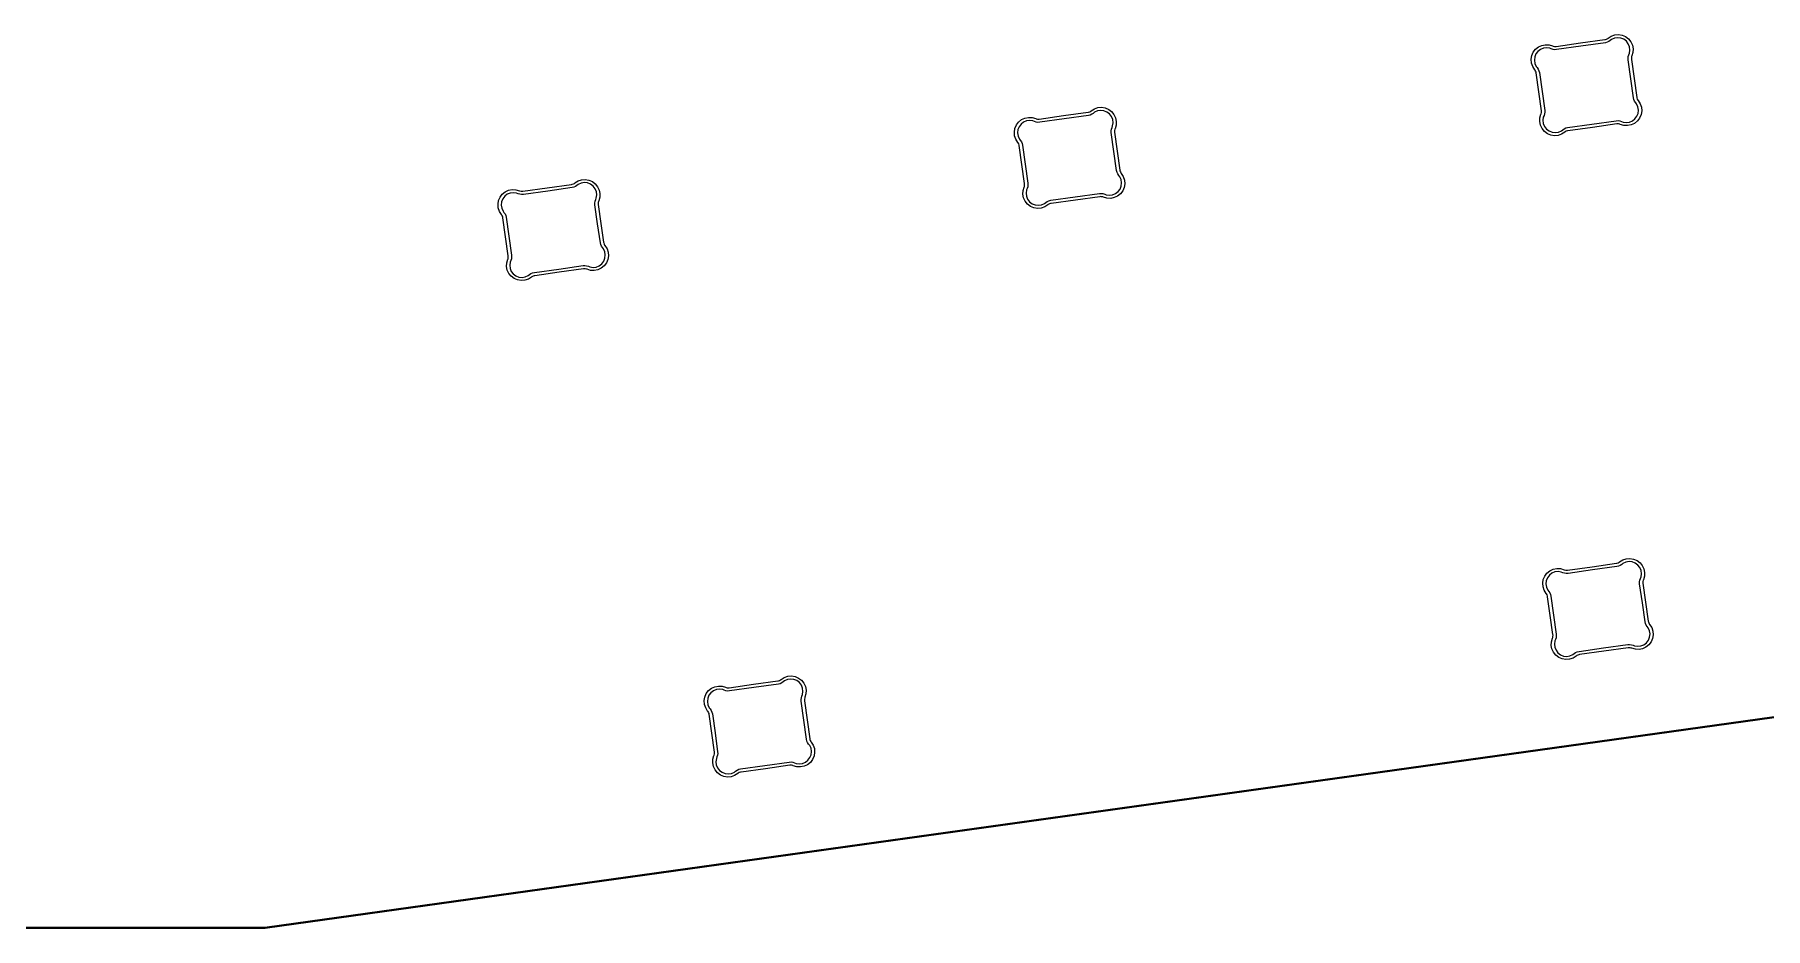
# Model space of a CAD drawing. Header units: inches. Extents: x 0.93 to 10.9, y -5.23 to -1.79.
# Drawn here: x 5.916 to 8.408, y -5.233 to -3.946 of the extents above; entities that cross this region are included whole.
import ezdxf

# ---------------------------------------------------------------- set-up
doc = ezdxf.new("R2010")
doc.units = ezdxf.units.IN
doc.header["$MEASUREMENT"] = 0
doc.layers.add('Edge.Cuts', color=254, linetype='CONTINUOUS', true_color=0xd0d2cd)

msp = doc.modelspace()

# ---------------------------------------------------------------- linework, layer by layer
at = {"layer": 'Edge.Cuts', "linetype": 'CONTINUOUS'}
for p, q in [((8.0812, -3.9635), (8.086, -3.9612)), ((8.086, -3.9612), (8.0912, -3.9602)), ((8.0912, -3.9602), (8.0966, -3.9604)), ((8.0966, -3.9604), (8.1017, -3.9619)), ((8.1067, -3.9626), (8.1418, -3.9577)), ((8.1418, -3.9577), (8.1769, -3.9528)), ((8.1418, -3.9577), (8.1418, -3.9577)), ((8.1776, -3.9574), (8.1425, -3.9624)), ((8.1769, -3.9528), (8.1778, -3.9526)), ((8.1769, -3.9528), (8.1769, -3.9528)), ((8.1801, -3.9568), (8.1776, -3.9574)), ((8.1778, -3.9526), (8.1794, -3.9521)), ((8.1794, -3.9521), (8.181, -3.9512)), ((8.1825, -3.9558), (8.1801, -3.9568)), ((8.181, -3.9512), (8.1816, -3.9507)), ((8.1816, -3.9507), (8.1861, -3.9478)), ((8.1816, -3.9507), (8.1816, -3.9507)), ((8.1846, -3.9543), (8.1825, -3.9558)), ((8.1864, -3.9529), (8.1846, -3.9543)), ((8.1846, -3.9543), (8.1846, -3.9543)), ((8.1861, -3.9478), (8.1912, -3.9461)), ((8.1907, -3.951), (8.1864, -3.9529)), ((8.1953, -3.9503), (8.1907, -3.951)), ((8.1912, -3.9461), (8.1965, -3.9457)), ((8.1999, -3.9508), (8.1953, -3.9503)), ((8.1965, -3.9457), (8.2018, -3.9466)), ((8.2042, -3.9525), (8.1999, -3.9508)), ((8.2018, -3.9466), (8.2067, -3.9486)), ((8.2079, -3.9553), (8.2042, -3.9525)), ((8.2067, -3.9486), (8.2109, -3.9519)), ((8.2107, -3.959), (8.2079, -3.9553)), ((8.2125, -3.9633), (8.2107, -3.959)), ((8.2109, -3.9519), (8.2143, -3.956)), ((8.2143, -3.956), (8.2166, -3.9608)), ((8.2166, -3.9608), (8.2176, -3.966)), ((8.0709, -3.9813), (8.0717, -3.976)), ((8.0713, -3.9866), (8.0709, -3.9813)), ((8.0717, -3.976), (8.0738, -3.9711)), ((8.0738, -3.9711), (8.077, -3.9669)), ((8.076, -3.9779), (8.0755, -3.9825)), ((8.0755, -3.9825), (8.0762, -3.9871)), ((8.0777, -3.9736), (8.076, -3.9779)), ((8.077, -3.9669), (8.0812, -3.9635)), ((8.0805, -3.9699), (8.0777, -3.9736)), ((8.0842, -3.967), (8.0805, -3.9699)), ((8.0885, -3.9653), (8.0842, -3.967)), ((8.0931, -3.9647), (8.0885, -3.9653)), ((8.0977, -3.9654), (8.0931, -3.9647)), ((8.0998, -3.9663), (8.0977, -3.9654)), ((8.1023, -3.9671), (8.0998, -3.9663)), ((8.1017, -3.9619), (8.1025, -3.9623)), ((8.1048, -3.9674), (8.1023, -3.9671)), ((8.1025, -3.9623), (8.1042, -3.9627)), ((8.1042, -3.9627), (8.1059, -3.9627)), ((8.1074, -3.9673), (8.1048, -3.9674)), ((8.1059, -3.9627), (8.1067, -3.9626)), ((8.1067, -3.9626), (8.1067, -3.9626)), ((8.1425, -3.9624), (8.1074, -3.9673)), ((8.1074, -3.9673), (8.1074, -3.9673)), ((8.2104, -3.9796), (8.2107, -3.9771)), ((8.2105, -3.9822), (8.2104, -3.9796)), ((8.2143, -4.0095), (8.2105, -3.9822)), ((8.2105, -3.9822), (8.2105, -3.9822)), ((8.2107, -3.9771), (8.2115, -3.9746)), ((8.2115, -3.9746), (8.2124, -3.9725)), ((8.2115, -3.9746), (8.2115, -3.9746)), ((8.2124, -3.9725), (8.2131, -3.9679)), ((8.2131, -3.9679), (8.2125, -3.9633)), ((8.2155, -3.9773), (8.2151, -3.979)), ((8.2151, -3.979), (8.2151, -3.9807)), ((8.2151, -3.9807), (8.2152, -3.9816)), ((8.2152, -3.9816), (8.2152, -3.9816)), ((8.2152, -3.9816), (8.219, -4.0089)), ((8.2159, -3.9765), (8.2155, -3.9773)), ((8.2174, -3.9714), (8.2159, -3.9765)), ((8.2159, -3.9765), (8.2159, -3.9765)), ((8.2176, -3.966), (8.2174, -3.9714)), ((8.073, -3.9917), (8.0713, -3.9866)), ((8.0759, -3.9962), (8.073, -3.9917)), ((8.0764, -3.9968), (8.0759, -3.9962)), ((8.0759, -3.9962), (8.0759, -3.9962)), ((8.0762, -3.9871), (8.0781, -3.9914)), ((8.0773, -3.9983), (8.0764, -3.9968)), ((8.0778, -4), (8.0773, -3.9983)), ((8.0779, -4.0008), (8.0778, -4)), ((8.0818, -4.0281), (8.0779, -4.0008)), ((8.0781, -3.9914), (8.0795, -3.9932)), ((8.0795, -3.9932), (8.0795, -3.9932)), ((8.0795, -3.9932), (8.081, -3.9953)), ((8.081, -3.9953), (8.082, -3.9977)), ((8.082, -3.9977), (8.0826, -4.0002)), ((8.0826, -4.0002), (8.0865, -4.0275)), ((8.2182, -4.0368), (8.2143, -4.0095)), ((8.219, -4.0089), (8.2228, -4.0362)), ((8.0856, -4.0555), (8.0818, -4.0281)), ((8.0865, -4.0275), (8.0903, -4.0548)), ((8.2228, -4.0362), (8.223, -4.037)), ((7.3978, -4.0624), (7.4329, -4.0575)), ((7.4329, -4.0575), (7.4337, -4.0574)), ((7.4329, -4.0575), (7.4329, -4.0575)), ((7.4337, -4.0574), (7.4354, -4.0568)), ((7.4354, -4.0568), (7.4369, -4.056)), ((7.4384, -4.0605), (7.436, -4.0616)), ((7.4369, -4.056), (7.4375, -4.0554)), ((7.4375, -4.0554), (7.442, -4.0526)), ((7.4375, -4.0554), (7.4375, -4.0554)), ((7.4405, -4.0591), (7.4384, -4.0605)), ((7.4423, -4.0576), (7.4405, -4.0591)), ((7.4405, -4.0591), (7.4405, -4.0591)), ((7.442, -4.0526), (7.4471, -4.0509)), ((7.4466, -4.0557), (7.4423, -4.0576)), ((7.4512, -4.055), (7.4466, -4.0557)), ((7.4471, -4.0509), (7.4524, -4.0504)), ((7.4558, -4.0555), (7.4512, -4.055)), ((7.4524, -4.0504), (7.4577, -4.0513)), ((7.4601, -4.0572), (7.4558, -4.0555)), ((7.4577, -4.0513), (7.4626, -4.0534)), ((7.4638, -4.06), (7.4601, -4.0572)), ((7.4626, -4.0534), (7.4668, -4.0566)), ((7.4666, -4.0637), (7.4638, -4.06)), ((7.4668, -4.0566), (7.4702, -4.0607)), ((7.4702, -4.0607), (7.4725, -4.0655)), ((8.0834, -4.0656), (8.0849, -4.0605)), ((8.0849, -4.0605), (8.0853, -4.0597)), ((8.0849, -4.0605), (8.0849, -4.0605)), ((8.0853, -4.0597), (8.0857, -4.058)), ((8.0857, -4.0563), (8.0856, -4.0555)), ((8.0857, -4.058), (8.0857, -4.0563)), ((8.0901, -4.0599), (8.0893, -4.0624)), ((8.0904, -4.0574), (8.0901, -4.0599)), ((8.0903, -4.0548), (8.0903, -4.0548)), ((8.0903, -4.0548), (8.0904, -4.0574)), ((8.2188, -4.0393), (8.2182, -4.0368)), ((8.2198, -4.0417), (8.2188, -4.0393)), ((8.2213, -4.0438), (8.2198, -4.0417)), ((8.2227, -4.0456), (8.2213, -4.0438)), ((8.2213, -4.0438), (8.2213, -4.0438)), ((8.2246, -4.0499), (8.2227, -4.0456)), ((8.223, -4.037), (8.2235, -4.0387)), ((8.2231, -4.0634), (8.2248, -4.0591)), ((8.2235, -4.0387), (8.2244, -4.0402)), ((8.2244, -4.0402), (8.2249, -4.0408)), ((8.2253, -4.0545), (8.2246, -4.0499)), ((8.2248, -4.0591), (8.2253, -4.0545)), ((8.2249, -4.0408), (8.2249, -4.0408)), ((8.2249, -4.0408), (8.2278, -4.0453)), ((8.229, -4.061), (8.2269, -4.0659)), ((8.2278, -4.0453), (8.2295, -4.0504)), ((8.2299, -4.0557), (8.229, -4.061)), ((8.2295, -4.0504), (8.2299, -4.0557)), ((7.3268, -4.086), (7.3277, -4.0808)), ((7.3272, -4.0913), (7.3268, -4.086)), ((7.3277, -4.0808), (7.3297, -4.0758)), ((7.3297, -4.0758), (7.333, -4.0716)), ((7.3319, -4.0826), (7.3314, -4.0873)), ((7.3336, -4.0783), (7.3319, -4.0826)), ((7.333, -4.0716), (7.3371, -4.0682)), ((7.3364, -4.0746), (7.3336, -4.0783)), ((7.3401, -4.0718), (7.3364, -4.0746)), ((7.3371, -4.0682), (7.3419, -4.066)), ((7.3444, -4.07), (7.3401, -4.0718)), ((7.3419, -4.066), (7.3471, -4.0649)), ((7.349, -4.0694), (7.3444, -4.07)), ((7.3471, -4.0649), (7.3525, -4.0651)), ((7.3536, -4.0701), (7.349, -4.0694)), ((7.3525, -4.0651), (7.3576, -4.0667)), ((7.3557, -4.071), (7.3536, -4.0701)), ((7.3582, -4.0718), (7.3557, -4.071)), ((7.3576, -4.0667), (7.3584, -4.067)), ((7.3607, -4.0721), (7.3582, -4.0718)), ((7.3584, -4.067), (7.3601, -4.0674)), ((7.3601, -4.0674), (7.3618, -4.0675)), ((7.3633, -4.072), (7.3607, -4.0721)), ((7.3618, -4.0675), (7.3626, -4.0673)), ((7.3626, -4.0673), (7.3978, -4.0624)), ((7.3626, -4.0673), (7.3626, -4.0673)), ((7.3984, -4.0671), (7.3633, -4.072)), ((7.3633, -4.072), (7.3633, -4.072)), ((7.3978, -4.0624), (7.3978, -4.0624)), ((7.4335, -4.0622), (7.3984, -4.0671)), ((7.436, -4.0616), (7.4335, -4.0622)), ((7.4663, -4.0844), (7.4666, -4.0818)), ((7.4664, -4.0869), (7.4663, -4.0844)), ((7.4684, -4.068), (7.4666, -4.0637)), ((7.4666, -4.0818), (7.4674, -4.0793)), ((7.4674, -4.0793), (7.4683, -4.0772)), ((7.4674, -4.0793), (7.4674, -4.0793)), ((7.4683, -4.0772), (7.469, -4.0726)), ((7.469, -4.0726), (7.4684, -4.068)), ((7.4714, -4.082), (7.471, -4.0837)), ((7.471, -4.0837), (7.471, -4.0854)), ((7.471, -4.0854), (7.4711, -4.0863)), ((7.4718, -4.0812), (7.4714, -4.082)), ((7.4733, -4.0761), (7.4718, -4.0812)), ((7.4718, -4.0812), (7.4718, -4.0812)), ((7.4725, -4.0655), (7.4735, -4.0708)), ((7.4735, -4.0708), (7.4733, -4.0761)), ((8.0832, -4.071), (8.0834, -4.0656)), ((8.0842, -4.0762), (8.0832, -4.071)), ((8.0865, -4.081), (8.0842, -4.0762)), ((8.0899, -4.0851), (8.0865, -4.081)), ((8.0883, -4.0645), (8.0877, -4.0691)), ((8.0877, -4.0691), (8.0883, -4.0737)), ((8.0893, -4.0624), (8.0883, -4.0645)), ((8.0883, -4.0737), (8.09, -4.078)), ((8.0893, -4.0624), (8.0893, -4.0624)), ((8.0893, -4.0624), (8.0893, -4.0624)), ((8.0941, -4.0884), (8.0899, -4.0851)), ((8.09, -4.078), (8.0929, -4.0817)), ((8.0929, -4.0817), (8.0966, -4.0845)), ((8.0966, -4.0845), (8.1009, -4.0862)), ((8.1009, -4.0862), (8.1055, -4.0867)), ((8.1055, -4.0867), (8.1101, -4.086)), ((8.1101, -4.086), (8.1144, -4.0841)), ((8.1144, -4.0841), (8.1162, -4.0827)), ((8.1162, -4.0827), (8.1183, -4.0812)), ((8.1162, -4.0827), (8.1162, -4.0827)), ((8.1183, -4.0812), (8.1207, -4.0802)), ((8.1198, -4.0858), (8.1192, -4.0863)), ((8.1213, -4.0849), (8.1198, -4.0858)), ((8.1207, -4.0802), (8.1232, -4.0796)), ((8.123, -4.0844), (8.1213, -4.0849)), ((8.1238, -4.0843), (8.123, -4.0844)), ((8.1232, -4.0796), (8.1583, -4.0746)), ((8.1589, -4.0793), (8.1238, -4.0843)), ((8.1583, -4.0746), (8.1934, -4.0697)), ((8.1583, -4.0746), (8.1583, -4.0746)), ((8.194, -4.0744), (8.1589, -4.0793)), ((8.1934, -4.0697), (8.196, -4.0696)), ((8.1949, -4.0743), (8.194, -4.0744)), ((8.194, -4.0744), (8.194, -4.0744)), ((8.194, -4.0744), (8.194, -4.0744)), ((8.1966, -4.0743), (8.1949, -4.0743)), ((8.196, -4.0696), (8.1985, -4.0699)), ((8.1983, -4.0747), (8.1966, -4.0743)), ((8.1991, -4.0751), (8.1983, -4.0747)), ((8.1985, -4.0699), (8.201, -4.0707)), ((8.2042, -4.0766), (8.1991, -4.0751)), ((8.201, -4.0707), (8.2031, -4.0717)), ((8.2031, -4.0717), (8.2077, -4.0723)), ((8.2096, -4.0768), (8.2042, -4.0766)), ((8.2077, -4.0723), (8.2123, -4.0717)), ((8.2148, -4.0758), (8.2096, -4.0768)), ((8.2123, -4.0717), (8.2166, -4.07)), ((8.2196, -4.0735), (8.2148, -4.0758)), ((8.2166, -4.07), (8.2203, -4.0671)), ((8.2237, -4.0701), (8.2196, -4.0735)), ((8.2203, -4.0671), (8.2231, -4.0634)), ((8.2269, -4.0659), (8.2237, -4.0701)), ((7.3289, -4.0964), (7.3272, -4.0913)), ((7.3318, -4.1009), (7.3289, -4.0964)), ((7.3314, -4.0873), (7.3321, -4.0918)), ((7.3323, -4.1016), (7.3318, -4.1009)), ((7.3318, -4.1009), (7.3318, -4.1009)), ((7.3321, -4.0918), (7.334, -4.0961)), ((7.3332, -4.1031), (7.3323, -4.1016)), ((7.3337, -4.1047), (7.3332, -4.1031)), ((7.3338, -4.1056), (7.3337, -4.1047)), ((7.3377, -4.1329), (7.3338, -4.1056)), ((7.334, -4.0961), (7.3354, -4.0979)), ((7.3354, -4.0979), (7.3354, -4.0979)), ((7.3354, -4.0979), (7.3369, -4.1)), ((7.3369, -4.1), (7.3379, -4.1024)), ((7.3379, -4.1024), (7.3385, -4.1049)), ((7.3385, -4.1049), (7.3424, -4.1322)), ((7.4702, -4.1142), (7.4664, -4.0869)), ((7.4664, -4.0869), (7.4664, -4.0869)), ((7.4711, -4.0863), (7.4711, -4.0863)), ((7.4711, -4.0863), (7.4749, -4.1136)), ((8.099, -4.0905), (8.0941, -4.0884)), ((8.1043, -4.0913), (8.099, -4.0905)), ((8.1096, -4.0909), (8.1043, -4.0913)), ((8.1147, -4.0892), (8.1096, -4.0909)), ((8.1192, -4.0863), (8.1147, -4.0892)), ((8.1192, -4.0863), (8.1192, -4.0863)), ((7.3415, -4.1602), (7.3377, -4.1329)), ((7.3424, -4.1322), (7.3462, -4.1595)), ((7.4741, -4.1415), (7.4702, -4.1142)), ((7.4749, -4.1136), (7.4788, -4.1409)), ((6.6904, -4.1613), (6.692, -4.1607)), ((6.692, -4.1607), (6.6936, -4.1599)), ((6.6936, -4.1599), (6.6942, -4.1594)), ((6.6942, -4.1594), (6.6987, -4.1565)), ((6.6942, -4.1594), (6.6942, -4.1594)), ((6.6987, -4.1565), (6.7038, -4.1548)), ((6.7033, -4.1596), (6.699, -4.1615)), ((6.7079, -4.1589), (6.7033, -4.1596)), ((6.7038, -4.1548), (6.7091, -4.1544)), ((6.7125, -4.1594), (6.7079, -4.1589)), ((6.7091, -4.1544), (6.7144, -4.1552)), ((6.7168, -4.1612), (6.7125, -4.1594)), ((6.7144, -4.1552), (6.7193, -4.1573)), ((6.7193, -4.1573), (6.7235, -4.1605)), ((6.7235, -4.1605), (6.7269, -4.1647)), ((7.3416, -4.161), (7.3415, -4.1602)), ((7.3462, -4.1595), (7.3462, -4.1595)), ((7.3462, -4.1595), (7.3463, -4.1621)), ((7.4747, -4.1441), (7.4741, -4.1415)), ((7.4757, -4.1464), (7.4747, -4.1441)), ((7.4772, -4.1486), (7.4757, -4.1464)), ((7.4786, -4.1504), (7.4772, -4.1486)), ((7.4772, -4.1486), (7.4772, -4.1486)), ((7.4805, -4.1546), (7.4786, -4.1504)), ((7.4788, -4.1409), (7.4789, -4.1417)), ((7.4789, -4.1417), (7.4794, -4.1434)), ((7.4794, -4.1434), (7.4803, -4.1449)), ((7.4803, -4.1449), (7.4808, -4.1456)), ((7.4812, -4.1592), (7.4805, -4.1546)), ((7.4807, -4.1638), (7.4812, -4.1592)), ((7.4808, -4.1456), (7.4808, -4.1456)), ((7.4808, -4.1456), (7.4837, -4.1501)), ((7.4837, -4.1501), (7.4854, -4.1551)), ((7.4858, -4.1604), (7.4849, -4.1657)), ((7.4854, -4.1551), (7.4858, -4.1604)), ((6.5835, -4.19), (6.5843, -4.1847)), ((6.5843, -4.1847), (6.5864, -4.1798)), ((6.5864, -4.1798), (6.5896, -4.1755)), ((6.5903, -4.1823), (6.5886, -4.1866)), ((6.5896, -4.1755), (6.5938, -4.1722)), ((6.5931, -4.1786), (6.5903, -4.1823)), ((6.5968, -4.1757), (6.5931, -4.1786)), ((6.5938, -4.1722), (6.5986, -4.1699)), ((6.6011, -4.1739), (6.5968, -4.1757)), ((6.5986, -4.1699), (6.6038, -4.1688)), ((6.6057, -4.1734), (6.6011, -4.1739)), ((6.6038, -4.1688), (6.6092, -4.1691)), ((6.6103, -4.174), (6.6057, -4.1734)), ((6.6092, -4.1691), (6.6143, -4.1706)), ((6.6124, -4.1749), (6.6103, -4.174)), ((6.6149, -4.1757), (6.6124, -4.1749)), ((6.6143, -4.1706), (6.6151, -4.1709)), ((6.6174, -4.1761), (6.6149, -4.1757)), ((6.6151, -4.1709), (6.6168, -4.1713)), ((6.6168, -4.1713), (6.6185, -4.1714)), ((6.62, -4.176), (6.6174, -4.1761)), ((6.6185, -4.1714), (6.6193, -4.1713)), ((6.6193, -4.1713), (6.6544, -4.1663)), ((6.6193, -4.1713), (6.6193, -4.1713)), ((6.6551, -4.171), (6.62, -4.176)), ((6.62, -4.176), (6.62, -4.176)), ((6.6544, -4.1663), (6.6895, -4.1614)), ((6.6544, -4.1663), (6.6544, -4.1663)), ((6.6902, -4.1661), (6.6551, -4.171)), ((6.6895, -4.1614), (6.6904, -4.1613)), ((6.6895, -4.1614), (6.6895, -4.1614)), ((6.6927, -4.1655), (6.6902, -4.1661)), ((6.6951, -4.1645), (6.6927, -4.1655)), ((6.6972, -4.163), (6.6951, -4.1645)), ((6.699, -4.1615), (6.6972, -4.163)), ((6.6972, -4.163), (6.6972, -4.163)), ((6.7205, -4.164), (6.7168, -4.1612)), ((6.7233, -4.1676), (6.7205, -4.164)), ((6.723, -4.1883), (6.7233, -4.1857)), ((6.7251, -4.1719), (6.7233, -4.1676)), ((6.7233, -4.1857), (6.7241, -4.1833)), ((6.7241, -4.1833), (6.725, -4.1811)), ((6.7241, -4.1833), (6.7241, -4.1833)), ((6.725, -4.1811), (6.7257, -4.1765)), ((6.7257, -4.1765), (6.7251, -4.1719)), ((6.7269, -4.1647), (6.7292, -4.1695)), ((6.7285, -4.1851), (6.7281, -4.1859)), ((6.73, -4.18), (6.7285, -4.1851)), ((6.7285, -4.1851), (6.7285, -4.1851)), ((6.7292, -4.1695), (6.7302, -4.1747)), ((6.7302, -4.1747), (6.73, -4.18)), ((7.3391, -4.1757), (7.3393, -4.1704)), ((7.3401, -4.1809), (7.3391, -4.1757)), ((7.3393, -4.1704), (7.3408, -4.1652)), ((7.3424, -4.1857), (7.3401, -4.1809)), ((7.3408, -4.1652), (7.3412, -4.1645)), ((7.3408, -4.1652), (7.3408, -4.1652)), ((7.3412, -4.1645), (7.3416, -4.1628)), ((7.3416, -4.1628), (7.3416, -4.161)), ((7.3458, -4.1899), (7.3424, -4.1857)), ((7.3443, -4.1693), (7.3436, -4.1739)), ((7.3436, -4.1739), (7.3442, -4.1785)), ((7.3442, -4.1785), (7.3459, -4.1828)), ((7.3452, -4.1671), (7.3443, -4.1693)), ((7.346, -4.1647), (7.3452, -4.1671)), ((7.3452, -4.1671), (7.3452, -4.1671)), ((7.3452, -4.1671), (7.3452, -4.1671)), ((7.3459, -4.1828), (7.3488, -4.1864)), ((7.3463, -4.1621), (7.346, -4.1647)), ((7.3742, -4.1859), (7.3766, -4.1849)), ((7.3766, -4.1849), (7.3791, -4.1843)), ((7.3791, -4.1843), (7.4142, -4.1794)), ((7.4148, -4.184), (7.3797, -4.189)), ((7.4142, -4.1794), (7.4493, -4.1744)), ((7.4142, -4.1794), (7.4142, -4.1794)), ((7.4499, -4.1791), (7.4148, -4.184)), ((7.4493, -4.1744), (7.4519, -4.1743)), ((7.4508, -4.179), (7.4499, -4.1791)), ((7.4499, -4.1791), (7.4499, -4.1791)), ((7.4499, -4.1791), (7.4499, -4.1791)), ((7.4525, -4.1791), (7.4508, -4.179)), ((7.4519, -4.1743), (7.4544, -4.1747)), ((7.4542, -4.1795), (7.4525, -4.1791)), ((7.455, -4.1798), (7.4542, -4.1795)), ((7.4544, -4.1747), (7.4569, -4.1755)), ((7.4601, -4.1813), (7.455, -4.1798)), ((7.4569, -4.1755), (7.459, -4.1764)), ((7.459, -4.1764), (7.4636, -4.177)), ((7.4655, -4.1815), (7.4601, -4.1813)), ((7.4636, -4.177), (7.4682, -4.1765)), ((7.4707, -4.1805), (7.4655, -4.1815)), ((7.4682, -4.1765), (7.4725, -4.1747)), ((7.4755, -4.1782), (7.4707, -4.1805)), ((7.4725, -4.1747), (7.4762, -4.1718)), ((7.4796, -4.1749), (7.4755, -4.1782)), ((7.4762, -4.1718), (7.479, -4.1681)), ((7.479, -4.1681), (7.4807, -4.1638)), ((7.4829, -4.1706), (7.4796, -4.1749)), ((7.4849, -4.1657), (7.4829, -4.1706)), ((6.5839, -4.1953), (6.5835, -4.19)), ((6.5856, -4.2003), (6.5839, -4.1953)), ((6.5885, -4.2048), (6.5856, -4.2003)), ((6.5886, -4.1866), (6.5881, -4.1912)), ((6.5881, -4.1912), (6.5888, -4.1958)), ((6.589, -4.2055), (6.5885, -4.2048)), ((6.5885, -4.2048), (6.5885, -4.2048)), ((6.5888, -4.1958), (6.5907, -4.2)), ((6.5899, -4.207), (6.589, -4.2055)), ((6.5904, -4.2086), (6.5899, -4.207)), ((6.5905, -4.2095), (6.5904, -4.2086)), ((6.5944, -4.2368), (6.5905, -4.2095)), ((6.5907, -4.2), (6.5921, -4.2018)), ((6.5921, -4.2018), (6.5921, -4.2018)), ((6.5921, -4.2018), (6.5936, -4.204)), ((6.5936, -4.204), (6.5946, -4.2063)), ((6.5946, -4.2063), (6.5952, -4.2088)), ((6.5952, -4.2088), (6.5991, -4.2362)), ((6.7231, -4.1909), (6.723, -4.1883)), ((6.7269, -4.2182), (6.7231, -4.1909)), ((6.7231, -4.1909), (6.7231, -4.1909)), ((6.7281, -4.1859), (6.7277, -4.1876)), ((6.7277, -4.1876), (6.7277, -4.1894)), ((6.7277, -4.1894), (6.7278, -4.1902)), ((6.7278, -4.1902), (6.7278, -4.1902)), ((6.7278, -4.1902), (6.7316, -4.2175)), ((7.35, -4.1931), (7.3458, -4.1899)), ((7.3488, -4.1864), (7.3525, -4.1892)), ((7.3549, -4.1952), (7.35, -4.1931)), ((7.3525, -4.1892), (7.3568, -4.1909)), ((7.3602, -4.196), (7.3549, -4.1952)), ((7.3568, -4.1909), (7.3614, -4.1915)), ((7.3655, -4.1956), (7.3602, -4.196)), ((7.3614, -4.1915), (7.366, -4.1908)), ((7.3706, -4.1939), (7.3655, -4.1956)), ((7.366, -4.1908), (7.3703, -4.1889)), ((7.3703, -4.1889), (7.3721, -4.1874)), ((7.3751, -4.191), (7.3706, -4.1939)), ((7.3721, -4.1874), (7.3742, -4.1859)), ((7.3721, -4.1874), (7.3721, -4.1874)), ((7.3757, -4.1905), (7.3751, -4.191)), ((7.3751, -4.191), (7.3751, -4.191)), ((7.3772, -4.1896), (7.3757, -4.1905)), ((7.3789, -4.1891), (7.3772, -4.1896)), ((7.3797, -4.189), (7.3789, -4.1891)), ((6.7308, -4.2455), (6.7269, -4.2182)), ((6.7316, -4.2175), (6.7354, -4.2448)), ((6.5982, -4.2641), (6.5944, -4.2368)), ((6.5991, -4.2362), (6.6029, -4.2635)), ((6.7314, -4.248), (6.7308, -4.2455)), ((6.7324, -4.2504), (6.7314, -4.248)), ((6.7339, -4.2525), (6.7324, -4.2504)), ((6.7353, -4.2543), (6.7339, -4.2525)), ((6.7339, -4.2525), (6.7339, -4.2525)), ((6.7372, -4.2585), (6.7353, -4.2543)), ((6.7354, -4.2448), (6.7356, -4.2457)), ((6.7356, -4.2457), (6.7361, -4.2473)), ((6.7361, -4.2473), (6.737, -4.2488)), ((6.737, -4.2488), (6.7375, -4.2495)), ((6.7379, -4.2631), (6.7372, -4.2585)), ((6.7375, -4.2495), (6.7375, -4.2495)), ((6.7375, -4.2495), (6.7404, -4.254)), ((6.7404, -4.254), (6.7421, -4.2591)), ((6.7421, -4.2591), (6.7425, -4.2644)), ((6.5958, -4.2796), (6.596, -4.2743)), ((6.5968, -4.2848), (6.5958, -4.2796)), ((6.596, -4.2743), (6.5975, -4.2692)), ((6.5991, -4.2897), (6.5968, -4.2848)), ((6.5975, -4.2692), (6.5979, -4.2684)), ((6.5975, -4.2692), (6.5975, -4.2692)), ((6.5979, -4.2684), (6.5983, -4.2667)), ((6.5983, -4.265), (6.5982, -4.2641)), ((6.5983, -4.2667), (6.5983, -4.265)), ((6.6009, -4.2732), (6.6003, -4.2778)), ((6.6003, -4.2778), (6.6009, -4.2824)), ((6.6019, -4.2711), (6.6009, -4.2732)), ((6.6009, -4.2824), (6.6026, -4.2867)), ((6.6027, -4.2686), (6.6019, -4.2711)), ((6.6019, -4.2711), (6.6019, -4.2711)), ((6.6019, -4.2711), (6.6019, -4.2711)), ((6.603, -4.266), (6.6027, -4.2686)), ((6.6029, -4.2635), (6.6029, -4.2635)), ((6.6029, -4.2635), (6.603, -4.266)), ((6.6358, -4.2882), (6.6709, -4.2833)), ((6.6709, -4.2833), (6.706, -4.2784)), ((6.6709, -4.2833), (6.6709, -4.2833)), ((6.7066, -4.2831), (6.6715, -4.288)), ((6.706, -4.2784), (6.7086, -4.2782)), ((6.7075, -4.2829), (6.7066, -4.2831)), ((6.7066, -4.2831), (6.7066, -4.2831)), ((6.7066, -4.2831), (6.7066, -4.2831)), ((6.7092, -4.283), (6.7075, -4.2829)), ((6.7086, -4.2782), (6.7111, -4.2786)), ((6.7109, -4.2834), (6.7092, -4.283)), ((6.7117, -4.2837), (6.7109, -4.2834)), ((6.7111, -4.2786), (6.7136, -4.2794)), ((6.7168, -4.2852), (6.7117, -4.2837)), ((6.7136, -4.2794), (6.7157, -4.2803)), ((6.7157, -4.2803), (6.7203, -4.281)), ((6.7221, -4.2855), (6.7168, -4.2852)), ((6.7203, -4.281), (6.7249, -4.2804)), ((6.7274, -4.2844), (6.7221, -4.2855)), ((6.7249, -4.2804), (6.7292, -4.2786)), ((6.7322, -4.2822), (6.7274, -4.2844)), ((6.7292, -4.2786), (6.7329, -4.2758)), ((6.7363, -4.2788), (6.7322, -4.2822)), ((6.7329, -4.2758), (6.7357, -4.2721)), ((6.7357, -4.2721), (6.7374, -4.2678)), ((6.7395, -4.2745), (6.7363, -4.2788)), ((6.7374, -4.2678), (6.7379, -4.2631)), ((6.7416, -4.2696), (6.7395, -4.2745)), ((6.7425, -4.2644), (6.7416, -4.2696)), ((6.6025, -4.2938), (6.5991, -4.2897)), ((6.6067, -4.297), (6.6025, -4.2938)), ((6.6026, -4.2867), (6.6055, -4.2904)), ((6.6055, -4.2904), (6.6092, -4.2932)), ((6.6116, -4.2991), (6.6067, -4.297)), ((6.6092, -4.2932), (6.6135, -4.2949)), ((6.6169, -4.3), (6.6116, -4.2991)), ((6.6135, -4.2949), (6.6181, -4.2954)), ((6.6222, -4.2995), (6.6169, -4.3)), ((6.6181, -4.2954), (6.6227, -4.2947)), ((6.6273, -4.2978), (6.6222, -4.2995)), ((6.6227, -4.2947), (6.627, -4.2928)), ((6.627, -4.2928), (6.6288, -4.2913)), ((6.6318, -4.295), (6.6273, -4.2978)), ((6.6288, -4.2913), (6.6309, -4.2899)), ((6.6288, -4.2913), (6.6288, -4.2913)), ((6.6309, -4.2899), (6.6333, -4.2888)), ((6.6324, -4.2944), (6.6318, -4.295)), ((6.6318, -4.295), (6.6318, -4.295)), ((6.6339, -4.2936), (6.6324, -4.2944)), ((6.6333, -4.2888), (6.6358, -4.2882)), ((6.6356, -4.293), (6.6339, -4.2936)), ((6.6364, -4.2929), (6.6356, -4.293)), ((6.6715, -4.288), (6.6364, -4.2929)), ((8.1584, -4.712), (8.1935, -4.7071)), ((8.1935, -4.7071), (8.1943, -4.707)), ((8.1935, -4.7071), (8.1935, -4.7071)), ((8.1943, -4.707), (8.196, -4.7064)), ((8.196, -4.7064), (8.1975, -4.7056)), ((8.1975, -4.7056), (8.1982, -4.705)), ((8.1982, -4.705), (8.2027, -4.7022)), ((8.1982, -4.705), (8.1982, -4.705)), ((8.2012, -4.7087), (8.199, -4.7101)), ((8.203, -4.7072), (8.2012, -4.7087)), ((8.2012, -4.7087), (8.2012, -4.7087)), ((8.2027, -4.7022), (8.2077, -4.7005)), ((8.2072, -4.7053), (8.203, -4.7072)), ((8.2118, -4.7046), (8.2072, -4.7053)), ((8.2077, -4.7005), (8.213, -4.7)), ((8.2164, -4.7051), (8.2118, -4.7046)), ((8.213, -4.7), (8.2183, -4.7009)), ((8.2207, -4.7068), (8.2164, -4.7051)), ((8.2183, -4.7009), (8.2232, -4.703)), ((8.2244, -4.7096), (8.2207, -4.7068)), ((8.2232, -4.703), (8.2275, -4.7062)), ((8.2275, -4.7062), (8.2308, -4.7103)), ((8.0874, -4.7356), (8.0883, -4.7304)), ((8.0883, -4.7304), (8.0904, -4.7255)), ((8.0904, -4.7255), (8.0936, -4.7212)), ((8.0925, -4.7322), (8.092, -4.7369)), ((8.0942, -4.7279), (8.0925, -4.7322)), ((8.0936, -4.7212), (8.0977, -4.7178)), ((8.097, -4.7242), (8.0942, -4.7279)), ((8.1007, -4.7214), (8.097, -4.7242)), ((8.0977, -4.7178), (8.1025, -4.7156)), ((8.105, -4.7196), (8.1007, -4.7214)), ((8.1025, -4.7156), (8.1078, -4.7145)), ((8.1096, -4.719), (8.105, -4.7196)), ((8.1078, -4.7145), (8.1131, -4.7148)), ((8.1142, -4.7197), (8.1096, -4.719)), ((8.1131, -4.7148), (8.1182, -4.7163)), ((8.1163, -4.7206), (8.1142, -4.7197)), ((8.1188, -4.7214), (8.1163, -4.7206)), ((8.1182, -4.7163), (8.119, -4.7166)), ((8.1214, -4.7218), (8.1188, -4.7214)), ((8.119, -4.7166), (8.1207, -4.717)), ((8.1207, -4.717), (8.1224, -4.7171)), ((8.1239, -4.7216), (8.1214, -4.7218)), ((8.1224, -4.7171), (8.1233, -4.7169)), ((8.1233, -4.7169), (8.1584, -4.712)), ((8.1233, -4.7169), (8.1233, -4.7169)), ((8.159, -4.7167), (8.1239, -4.7216)), ((8.1239, -4.7216), (8.1239, -4.7216)), ((8.1584, -4.712), (8.1584, -4.712)), ((8.1941, -4.7118), (8.159, -4.7167)), ((8.1967, -4.7112), (8.1941, -4.7118)), ((8.199, -4.7101), (8.1967, -4.7112)), ((8.2273, -4.7133), (8.2244, -4.7096)), ((8.2269, -4.734), (8.2273, -4.7314)), ((8.227, -4.7365), (8.2269, -4.734)), ((8.2291, -4.7176), (8.2273, -4.7133)), ((8.2273, -4.7314), (8.2281, -4.7289)), ((8.2281, -4.7289), (8.229, -4.7268)), ((8.2281, -4.7289), (8.2281, -4.7289)), ((8.229, -4.7268), (8.2296, -4.7222)), ((8.2296, -4.7222), (8.2291, -4.7176)), ((8.2308, -4.7103), (8.2331, -4.7152)), ((8.2317, -4.7333), (8.2316, -4.735)), ((8.232, -4.7316), (8.2317, -4.7333)), ((8.2324, -4.7308), (8.232, -4.7316)), ((8.2339, -4.7257), (8.2324, -4.7308)), ((8.2324, -4.7308), (8.2324, -4.7308)), ((8.2331, -4.7152), (8.2341, -4.7204)), ((8.2341, -4.7204), (8.2339, -4.7257)), ((8.0879, -4.7409), (8.0874, -4.7356)), ((8.0896, -4.746), (8.0879, -4.7409)), ((8.0924, -4.7505), (8.0896, -4.746)), ((8.092, -4.7369), (8.0927, -4.7415)), ((8.093, -4.7512), (8.0924, -4.7505)), ((8.0924, -4.7505), (8.0924, -4.7505)), ((8.0927, -4.7415), (8.0946, -4.7457)), ((8.0938, -4.7527), (8.093, -4.7512)), ((8.0944, -4.7543), (8.0938, -4.7527)), ((8.0945, -4.7552), (8.0944, -4.7543)), ((8.0983, -4.7825), (8.0945, -4.7552)), ((8.0946, -4.7457), (8.0961, -4.7475)), ((8.0961, -4.7475), (8.0961, -4.7475)), ((8.0961, -4.7475), (8.0975, -4.7496)), ((8.0975, -4.7496), (8.0986, -4.752)), ((8.0986, -4.752), (8.0992, -4.7545)), ((8.0992, -4.7545), (8.103, -4.7818)), ((8.2309, -4.7638), (8.227, -4.7365)), ((8.227, -4.7365), (8.227, -4.7365)), ((8.2316, -4.735), (8.2317, -4.7359)), ((8.2317, -4.7359), (8.2317, -4.7359)), ((8.2317, -4.7359), (8.2355, -4.7632)), ((8.1021, -4.8098), (8.0983, -4.7825)), ((8.103, -4.7818), (8.1068, -4.8091)), ((8.2347, -4.7912), (8.2309, -4.7638)), ((8.2355, -4.7632), (8.2394, -4.7905)), ((6.248, -5.2309), (9.3699, -4.7951)), ((9.3702, -4.797), (6.2482, -5.2329)), ((8.2353, -4.7937), (8.2347, -4.7912)), ((8.2363, -4.796), (8.2353, -4.7937)), ((8.2378, -4.7982), (8.2363, -4.796)), ((8.2393, -4.8), (8.2378, -4.7982)), ((8.2378, -4.7982), (8.2378, -4.7982)), ((8.2412, -4.8042), (8.2393, -4.8)), ((8.2394, -4.7905), (8.2395, -4.7914)), ((8.2395, -4.7914), (8.2401, -4.793)), ((8.2401, -4.793), (8.2409, -4.7945)), ((8.2409, -4.7945), (8.2414, -4.7952)), ((8.2419, -4.8088), (8.2412, -4.8042)), ((8.2413, -4.8134), (8.2419, -4.8088)), ((8.2414, -4.7952), (8.2414, -4.7952)), ((8.2414, -4.7952), (8.2443, -4.7997)), ((8.2443, -4.7997), (8.246, -4.8047)), ((8.246, -4.8047), (8.2464, -4.81)), ((8.0997, -4.8253), (8.1, -4.82)), ((8.1008, -4.8305), (8.0997, -4.8253)), ((8.1, -4.82), (8.1015, -4.8149)), ((8.103, -4.8353), (8.1008, -4.8305)), ((8.1015, -4.8149), (8.1018, -4.8141)), ((8.1015, -4.8149), (8.1015, -4.8149)), ((8.1018, -4.8141), (8.1022, -4.8124)), ((8.1023, -4.8106), (8.1021, -4.8098)), ((8.1022, -4.8124), (8.1023, -4.8106)), ((8.1049, -4.8189), (8.1042, -4.8235)), ((8.1042, -4.8235), (8.1048, -4.8281)), ((8.1048, -4.8281), (8.1066, -4.8324)), ((8.1058, -4.8167), (8.1049, -4.8189)), ((8.1066, -4.8143), (8.1058, -4.8167)), ((8.1058, -4.8167), (8.1058, -4.8167)), ((8.1058, -4.8167), (8.1058, -4.8167)), ((8.107, -4.8117), (8.1066, -4.8143)), ((8.1066, -4.8324), (8.1094, -4.836)), ((8.1068, -4.8091), (8.1068, -4.8091)), ((8.1068, -4.8091), (8.107, -4.8117)), ((8.1397, -4.8339), (8.1748, -4.829)), ((8.1755, -4.8337), (8.1404, -4.8386)), ((8.1748, -4.829), (8.2099, -4.824)), ((8.1748, -4.829), (8.1748, -4.829)), ((8.2106, -4.8287), (8.1755, -4.8337)), ((8.2099, -4.824), (8.2125, -4.8239)), ((8.2114, -4.8286), (8.2106, -4.8287)), ((8.2106, -4.8287), (8.2106, -4.8287)), ((8.2106, -4.8287), (8.2106, -4.8287)), ((8.2132, -4.8287), (8.2114, -4.8286)), ((8.2125, -4.8239), (8.2151, -4.8243)), ((8.2149, -4.8291), (8.2132, -4.8287)), ((8.2156, -4.8294), (8.2149, -4.8291)), ((8.2151, -4.8243), (8.2175, -4.8251)), ((8.2208, -4.8309), (8.2156, -4.8294)), ((8.2175, -4.8251), (8.2197, -4.826)), ((8.2197, -4.826), (8.2243, -4.8266)), ((8.2261, -4.8312), (8.2208, -4.8309)), ((8.2243, -4.8266), (8.2289, -4.8261)), ((8.2313, -4.8301), (8.2261, -4.8312)), ((8.2289, -4.8261), (8.2332, -4.8243)), ((8.2361, -4.8278), (8.2313, -4.8301)), ((8.2332, -4.8243), (8.2368, -4.8214)), ((8.2403, -4.8245), (8.2361, -4.8278)), ((8.2368, -4.8214), (8.2396, -4.8177)), ((8.2396, -4.8177), (8.2413, -4.8134)), ((8.2435, -4.8202), (8.2403, -4.8245)), ((8.2456, -4.8153), (8.2435, -4.8202)), ((8.2464, -4.81), (8.2456, -4.8153)), ((8.1064, -4.8395), (8.103, -4.8353)), ((8.1107, -4.8427), (8.1064, -4.8395)), ((8.1094, -4.836), (8.1131, -4.8388)), ((8.1156, -4.8448), (8.1107, -4.8427)), ((8.1131, -4.8388), (8.1174, -4.8406)), ((8.1208, -4.8456), (8.1156, -4.8448)), ((8.1174, -4.8406), (8.1221, -4.8411)), ((8.1261, -4.8452), (8.1208, -4.8456)), ((8.1221, -4.8411), (8.1267, -4.8404)), ((8.1312, -4.8435), (8.1261, -4.8452)), ((8.1267, -4.8404), (8.1309, -4.8385)), ((8.1309, -4.8385), (8.1327, -4.837)), ((8.1357, -4.8406), (8.1312, -4.8435)), ((8.1327, -4.837), (8.1348, -4.8355)), ((8.1327, -4.837), (8.1327, -4.837)), ((8.1348, -4.8355), (8.1372, -4.8345)), ((8.1364, -4.8401), (8.1357, -4.8406)), ((8.1357, -4.8406), (8.1357, -4.8406)), ((8.1379, -4.8393), (8.1364, -4.8401)), ((8.1372, -4.8345), (8.1397, -4.8339)), ((8.1395, -4.8387), (8.1379, -4.8393)), ((8.1404, -4.8386), (8.1395, -4.8387)), ((6.9162, -4.8862), (6.9513, -4.8813)), ((6.9513, -4.8813), (6.9864, -4.8764)), ((6.9513, -4.8813), (6.9513, -4.8813)), ((6.9871, -4.8811), (6.952, -4.886)), ((6.9864, -4.8764), (6.9873, -4.8763)), ((6.9864, -4.8764), (6.9864, -4.8764)), ((6.9896, -4.8805), (6.9871, -4.8811)), ((6.9873, -4.8763), (6.9889, -4.8757)), ((6.9889, -4.8757), (6.9904, -4.8749)), ((6.9919, -4.8794), (6.9896, -4.8805)), ((6.9904, -4.8749), (6.9911, -4.8743)), ((6.9911, -4.8743), (6.9956, -4.8715)), ((6.9911, -4.8743), (6.9911, -4.8743)), ((6.9941, -4.878), (6.9919, -4.8794)), ((6.9959, -4.8765), (6.9941, -4.878)), ((6.9941, -4.878), (6.9941, -4.878)), ((6.9956, -4.8715), (7.0006, -4.8698)), ((7.0001, -4.8746), (6.9959, -4.8765)), ((7.0047, -4.8739), (7.0001, -4.8746)), ((7.0006, -4.8698), (7.0059, -4.8693)), ((7.0093, -4.8744), (7.0047, -4.8739)), ((7.0059, -4.8693), (7.0112, -4.8702)), ((7.0136, -4.8761), (7.0093, -4.8744)), ((7.0112, -4.8702), (7.0161, -4.8723)), ((7.0174, -4.8789), (7.0136, -4.8761)), ((7.0161, -4.8723), (7.0204, -4.8755)), ((7.0202, -4.8826), (7.0174, -4.8789)), ((7.022, -4.8869), (7.0202, -4.8826)), ((7.0204, -4.8755), (7.0237, -4.8796)), ((7.0237, -4.8796), (7.026, -4.8844)), ((6.8803, -4.9049), (6.8812, -4.8997)), ((6.8808, -4.9102), (6.8803, -4.9049)), ((6.8812, -4.8997), (6.8833, -4.8947)), ((6.8833, -4.8947), (6.8865, -4.8905)), ((6.8854, -4.9015), (6.8849, -4.9062)), ((6.8849, -4.9062), (6.8856, -4.9107)), ((6.8871, -4.8972), (6.8854, -4.9015)), ((6.8865, -4.8905), (6.8906, -4.8871)), ((6.8899, -4.8935), (6.8871, -4.8972)), ((6.8936, -4.8907), (6.8899, -4.8935)), ((6.8906, -4.8871), (6.8955, -4.8849)), ((6.8979, -4.8889), (6.8936, -4.8907)), ((6.8955, -4.8849), (6.9007, -4.8838)), ((6.9025, -4.8883), (6.8979, -4.8889)), ((6.9007, -4.8838), (6.906, -4.884)), ((6.9071, -4.889), (6.9025, -4.8883)), ((6.906, -4.884), (6.9111, -4.8856)), ((6.9092, -4.8899), (6.9071, -4.889)), ((6.9117, -4.8907), (6.9092, -4.8899)), ((6.9111, -4.8856), (6.9119, -4.8859)), ((6.9143, -4.891), (6.9117, -4.8907)), ((6.9119, -4.8859), (6.9136, -4.8863)), ((6.9136, -4.8863), (6.9153, -4.8864)), ((6.9169, -4.8909), (6.9143, -4.891)), ((6.9153, -4.8864), (6.9162, -4.8862)), ((6.9162, -4.8862), (6.9162, -4.8862)), ((6.952, -4.886), (6.9169, -4.8909)), ((6.9169, -4.8909), (6.9169, -4.8909)), ((7.0198, -4.9033), (7.0202, -4.9007)), ((7.0199, -4.9058), (7.0198, -4.9033)), ((7.0238, -4.9331), (7.0199, -4.9058)), ((7.0199, -4.9058), (7.0199, -4.9058)), ((7.0202, -4.9007), (7.021, -4.8982)), ((7.021, -4.8982), (7.0219, -4.8961)), ((7.021, -4.8982), (7.021, -4.8982)), ((7.0219, -4.8961), (7.0225, -4.8915)), ((7.0225, -4.8915), (7.022, -4.8869)), ((7.0246, -4.9026), (7.0245, -4.9043)), ((7.0245, -4.9043), (7.0246, -4.9052)), ((7.025, -4.9009), (7.0246, -4.9026)), ((7.0246, -4.9052), (7.0246, -4.9052)), ((7.0246, -4.9052), (7.0285, -4.9325)), ((7.0253, -4.9001), (7.025, -4.9009)), ((7.0268, -4.895), (7.0253, -4.9001)), ((7.0253, -4.9001), (7.0253, -4.9001)), ((7.026, -4.8844), (7.0271, -4.8897)), ((7.0271, -4.8897), (7.0268, -4.895)), ((6.8825, -4.9153), (6.8808, -4.9102)), ((6.8853, -4.9198), (6.8825, -4.9153)), ((6.8859, -4.9205), (6.8853, -4.9198)), ((6.8853, -4.9198), (6.8853, -4.9198)), ((6.8856, -4.9107), (6.8875, -4.915)), ((6.8867, -4.922), (6.8859, -4.9205)), ((6.8873, -4.9236), (6.8867, -4.922)), ((6.8874, -4.9245), (6.8873, -4.9236)), ((6.8912, -4.9518), (6.8874, -4.9245)), ((6.8875, -4.915), (6.889, -4.9168)), ((6.889, -4.9168), (6.889, -4.9168)), ((6.889, -4.9168), (6.8904, -4.9189)), ((6.8904, -4.9189), (6.8915, -4.9213)), ((6.8915, -4.9213), (6.8921, -4.9238)), ((6.8921, -4.9238), (6.8959, -4.9511)), ((7.0276, -4.9604), (7.0238, -4.9331)), ((7.0285, -4.9325), (7.0323, -4.9598)), ((6.8951, -4.9791), (6.8912, -4.9518)), ((6.8959, -4.9511), (6.8997, -4.9784)), ((6.8947, -4.9833), (6.8951, -4.9817)), ((6.8952, -4.9799), (6.8951, -4.9791)), ((6.8951, -4.9817), (6.8952, -4.9799)), ((6.8999, -4.981), (6.8995, -4.9836)), ((6.8997, -4.9784), (6.8997, -4.9784)), ((6.8997, -4.9784), (6.8999, -4.981)), ((7.0282, -4.963), (7.0276, -4.9604)), ((7.0292, -4.9653), (7.0282, -4.963)), ((7.0307, -4.9675), (7.0292, -4.9653)), ((7.0322, -4.9693), (7.0307, -4.9675)), ((7.0307, -4.9675), (7.0307, -4.9675)), ((7.0341, -4.9735), (7.0322, -4.9693)), ((7.0323, -4.9598), (7.0324, -4.9606)), ((7.0324, -4.9606), (7.033, -4.9623)), ((7.0325, -4.987), (7.0343, -4.9827)), ((7.033, -4.9623), (7.0338, -4.9638)), ((7.0338, -4.9638), (7.0344, -4.9645)), ((7.0348, -4.9781), (7.0341, -4.9735)), ((7.0343, -4.9827), (7.0348, -4.9781)), ((7.0344, -4.9645), (7.0344, -4.9645)), ((7.0344, -4.9645), (7.0372, -4.969)), ((7.0372, -4.969), (7.0389, -4.974)), ((7.0393, -4.9793), (7.0385, -4.9846)), ((7.0389, -4.974), (7.0393, -4.9793)), ((6.8926, -4.9946), (6.8929, -4.9893)), ((6.8937, -4.9998), (6.8926, -4.9946)), ((6.8929, -4.9893), (6.8944, -4.9841)), ((6.8959, -5.0046), (6.8937, -4.9998)), ((6.8944, -4.9841), (6.8947, -4.9833)), ((6.8944, -4.9841), (6.8944, -4.9841)), ((6.8993, -5.0088), (6.8959, -5.0046)), ((6.8978, -4.9882), (6.8971, -4.9928)), ((6.8971, -4.9928), (6.8977, -4.9974)), ((6.8977, -4.9974), (6.8995, -5.0017)), ((6.8987, -4.986), (6.8978, -4.9882)), ((6.8995, -4.9836), (6.8987, -4.986)), ((6.8987, -4.986), (6.8987, -4.986)), ((6.8987, -4.986), (6.8987, -4.986)), ((6.8995, -5.0017), (6.9023, -5.0053)), ((6.9023, -5.0053), (6.906, -5.0081)), ((6.906, -5.0081), (6.9104, -5.0098)), ((6.9196, -5.0097), (6.9238, -5.0078)), ((6.9238, -5.0078), (6.9256, -5.0063)), ((6.9256, -5.0063), (6.9277, -5.0048)), ((6.9256, -5.0063), (6.9256, -5.0063)), ((6.9277, -5.0048), (6.9301, -5.0038)), ((6.9301, -5.0038), (6.9326, -5.0032)), ((6.9324, -5.008), (6.9308, -5.0085)), ((6.9333, -5.0079), (6.9324, -5.008)), ((6.9326, -5.0032), (6.9677, -4.9983)), ((6.9684, -5.0029), (6.9333, -5.0079)), ((6.9677, -4.9983), (7.0028, -4.9933)), ((6.9677, -4.9983), (6.9677, -4.9983)), ((7.0035, -4.998), (6.9684, -5.0029)), ((7.0028, -4.9933), (7.0054, -4.9932)), ((7.0043, -4.9979), (7.0035, -4.998)), ((7.0035, -4.998), (7.0035, -4.998)), ((7.0035, -4.998), (7.0035, -4.998)), ((7.0061, -4.998), (7.0043, -4.9979)), ((7.0054, -4.9932), (7.008, -4.9936)), ((7.0078, -4.9984), (7.0061, -4.998)), ((7.0086, -4.9987), (7.0078, -4.9984)), ((7.008, -4.9936), (7.0104, -4.9944)), ((7.0137, -5.0002), (7.0086, -4.9987)), ((7.0104, -4.9944), (7.0126, -4.9953)), ((7.0126, -4.9953), (7.0172, -4.9959)), ((7.019, -5.0004), (7.0137, -5.0002)), ((7.0172, -4.9959), (7.0218, -4.9954)), ((7.0242, -4.9994), (7.019, -5.0004)), ((7.0218, -4.9954), (7.0261, -4.9936)), ((7.0291, -4.9971), (7.0242, -4.9994)), ((7.0261, -4.9936), (7.0297, -4.9907)), ((7.0332, -4.9938), (7.0291, -4.9971)), ((7.0297, -4.9907), (7.0325, -4.987)), ((7.0364, -4.9895), (7.0332, -4.9938)), ((7.0385, -4.9846), (7.0364, -4.9895)), ((6.9036, -5.012), (6.8993, -5.0088)), ((6.9085, -5.0141), (6.9036, -5.012)), ((6.9137, -5.0149), (6.9085, -5.0141)), ((6.9104, -5.0098), (6.915, -5.0104)), ((6.9191, -5.0145), (6.9137, -5.0149)), ((6.915, -5.0104), (6.9196, -5.0097)), ((6.9241, -5.0128), (6.9191, -5.0145)), ((6.9286, -5.0099), (6.9241, -5.0128)), ((6.9293, -5.0094), (6.9286, -5.0099)), ((6.9286, -5.0099), (6.9286, -5.0099)), ((6.9308, -5.0085), (6.9293, -5.0094)), ((5.5788, -5.2309), (6.248, -5.2309)), ((6.248, -5.2329), (5.5787, -5.2329)), ((6.2481, -5.2329), (6.248, -5.2329)), ((6.2482, -5.2329), (6.2481, -5.2329))]:
    msp.add_line(p, q, dxfattribs=at)

doc.saveas('drawing.dxf')
